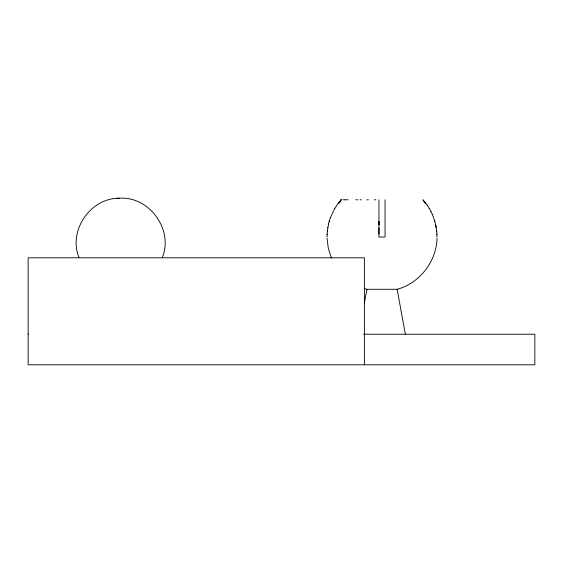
<?xml version="1.0" encoding="UTF-8"?>
<svg xmlns="http://www.w3.org/2000/svg" width="563" height="563" viewBox="0 0 563 563"><rect width="100%" height="100%" fill="white"/><g stroke="black" fill="none" stroke-linecap="round" stroke-linejoin="round"><path stroke-width="0.84" d="M378.948 233.934L378.948 227.86M327.012 237.009L327.37 230.844M327.11 234.672L327.131 234.278M437.008 238.128C436.585 261.38 419.78 283.055 397.358 289.241M327.3 231.604L328.489 224.088M364.324 303.112L366.956 289.283M327.757 227.797L327.828 227.438M328.405 224.398L329.348 220.795M329.2 221.315L330.411 217.571M162.355 257.53C173.664 229.627 149.315 196.086 119.279 198.211C90.277 198.028 68.109 230.619 78.947 257.53M330.333 217.761L334.809 208.303M338.968 203.342L341.065 199.802L340.502 200.449M339.813 201.814L340.031 201.413M334.704 208.472L338.947 202.321M338.652 202.68L340.861 200.013M397.133 289.291L405.353 334.218M397.182 289.283L367.322 289.283M116.485 198.387L119.257 198.211M341.262 199.802L341.664 199.802M342.944 199.802L344.45 199.802M344.845 199.802L345.562 199.802M346.02 199.802L348.223 199.802M355.83 199.802L357.702 199.802M360.003 199.802L361.369 199.802M366.886 199.802L368.378 199.802M374.311 199.802L375.88 199.802M437.008 237.009L436.881 234.278M28.15 334.218L28.6 334.218M363.55 334.218L534.85 334.218L534.85 364.789L28.15 364.789L28.15 257.798L364.402 257.798L364.402 364.789M364.191 288.439L366.661 289.241M425.593 202.983L422.954 199.802L425.051 203.342M427.254 205.256L429.309 208.472M425.368 202.68L427.408 205.474M429.21 208.303L430.948 211.442M432.356 214.44L434.819 221.315M430.941 211.421L432.412 214.545M331.508 258.255L328.313 248.403L327.012 238.128M434.664 220.795L436.191 227.438M435.671 224.714L436.712 231.604M436.642 230.844L436.909 234.672M385.064 199.802L385.064 237.009L378.948 237.009L378.948 199.802M378.948 221.709L378.941 224.778L378.948 221.639"/></g></svg>
